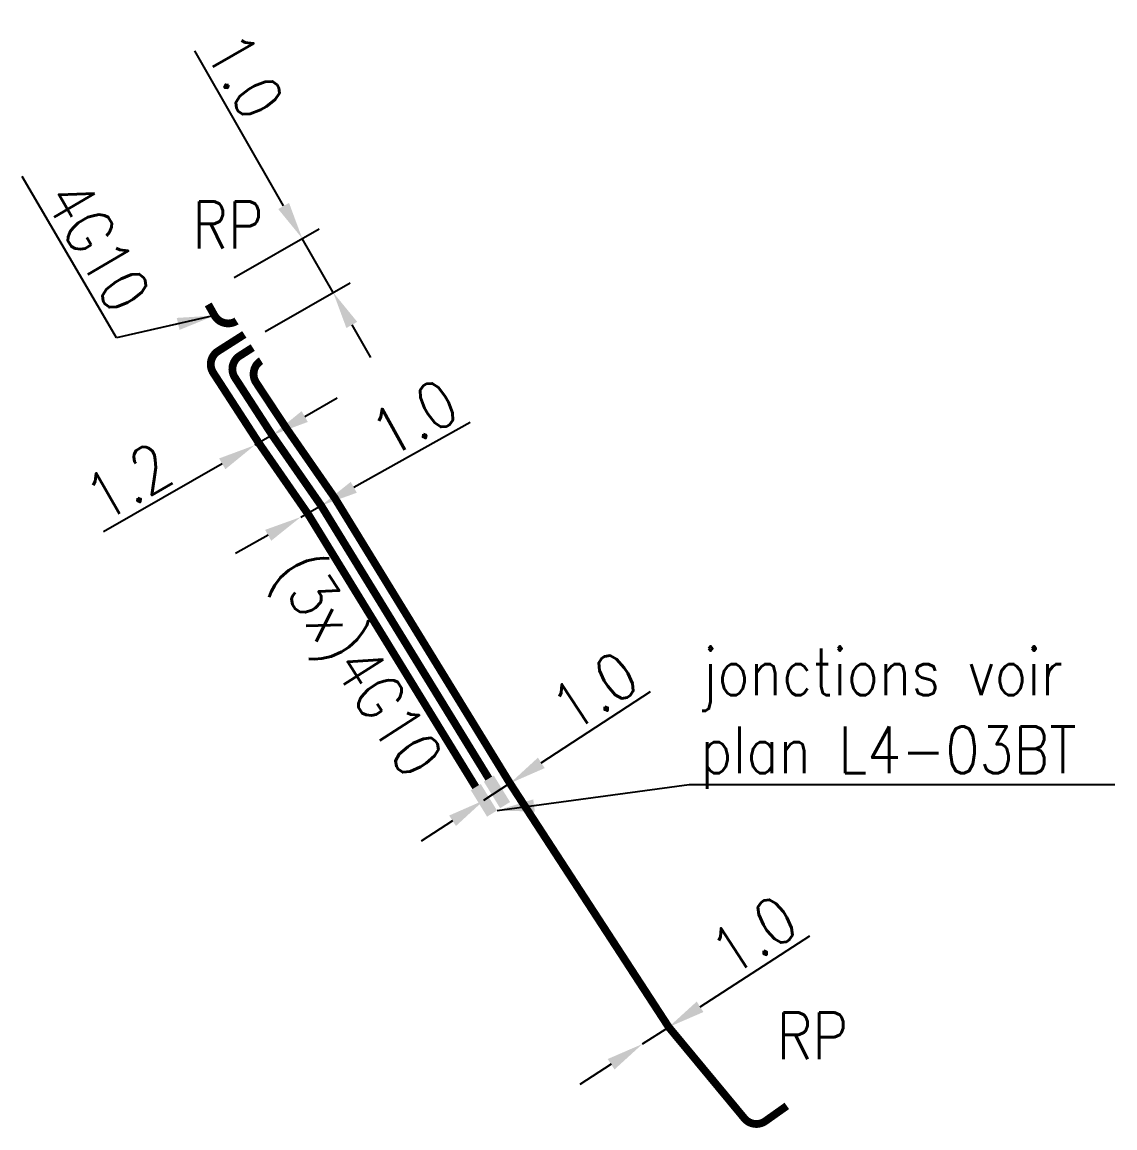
# Model space of a CAD drawing. Header units: millimetres. Extents: x 146114 to 146925, y 142419 to 143000.
# Drawn here: x 146507.46 to 146542.53, y 142682.83 to 142718.32 of the extents above; entities that cross this region are included whole.
import ezdxf
from ezdxf.enums import TextEntityAlignment as Align

# ---------------------------------------------------------------- set-up
doc = ezdxf.new("R2010")
doc.units = ezdxf.units.MM
doc.header["$PDMODE"] = 34
doc.linetypes.add('E_ST_CU', pattern=[2000, 1000, 1000])
doc.layers.get('0').update_dxf_attribs({"linetype": 'CONTINUOUS'})
doc.layers.get('Defpoints').update_dxf_attribs({"linetype": 'CONTINUOUS'})
doc.layers.add('E_100', color=3, linetype='CONTINUOUS')
doc.layers.add('E_300', color=7, linetype='CONTINUOUS')
doc.styles.get("Standard").update_dxf_attribs({"font": 'romans.shx', "width": 0.85})
doc.dimstyles.get("Standard").update_dxf_attribs({"dimtxt": 1.5, "dimasz": 1.2, "dimexe": 0.625, "dimexo": 0.625, "dimgap": 0.25, "dimtad": 1, "dimdec": 1, "dimzin": 0, "dimdsep": 46, "dimtxsty": 'Standard', "dimcen": -0.5, "dimadec": 0, "dimazin": 0, "dimtfac": 1, "dimtdec": 1, "dimtmove": 0, "dimatfit": 3, "dimfxl": 1, "dimtolj": 1, "dimtzin": 0, "dimarcsym": 0})

# ---------------------------------------------------------------- blocks, each defined once
blk = doc.blocks.new('*D72')
at = {"layer": 'Defpoints', "color": 0, "linetype": 'Continuous', "transparency": 16777216}
for p in [(146513.72, 142709.812), (146517.443, 142709.64), (146514.715, 142708.077)]:
    blk.add_point(p, dxfattribs=at)
at = {"layer": 'E_100', "color": 0, "linetype": 'Continuous', "lineweight": -2, "transparency": 16777216}
for p, q in [((146515.851, 142712.417), (146512.998, 142717.395)), ((146514.262, 142710.123), (146516.99, 142711.686)), ((146517.443, 142709.64), (146516.448, 142711.376)), ((146515.257, 142708.388), (146517.985, 142709.951)), ((146518.039, 142708.599), (146518.636, 142707.558))]:
    blk.add_line(p, q, dxfattribs=at)
at = {"layer": 'E_100', "color": 0, "linetype": 'Continuous', "transparency": 16777216}
for points in [[(146516.025, 142712.516), (146515.678, 142712.317), (146516.448, 142711.376)], [(146518.213, 142708.699), (146517.866, 142708.5), (146517.443, 142709.64)]]:
    blk.add_solid(points, dxfattribs=at)
at = {"layer": 'E_100', "color": 0, "linetype": 'Continuous', "transparency": 16777216, "insert": (146514.609, 142716.596), "char_height": 1.5, "attachment_point": 5, "rotation": 299.8204}
blk.add_mtext('\\A1;1.0', dxfattribs=at)
blk = doc.blocks.new('*D73')
at = {"layer": 'Defpoints', "color": 0, "linetype": 'Continuous', "transparency": 16777216}
for p in [(146515.486, 142705.061), (146514.922, 142704.738), (146514.922, 142704.738)]:
    blk.add_point(p, dxfattribs=at)
at = {"layer": 'E_100', "color": 0, "linetype": 'Continuous', "lineweight": -2, "transparency": 16777216}
for p, q in [((146516.527, 142705.658), (146517.568, 142706.255)), ((146515.486, 142705.061), (146514.922, 142704.738)), ((146513.881, 142704.141), (146510.073, 142701.959))]:
    blk.add_line(p, q, dxfattribs=at)
at = {"layer": 'E_100', "color": 0, "linetype": 'Continuous', "transparency": 16777216}
for points in [[(146516.428, 142705.832), (146516.627, 142705.485), (146515.486, 142705.061)], [(146513.782, 142704.315), (146513.981, 142703.968), (146514.922, 142704.738)]]:
    blk.add_solid(points, dxfattribs=at)
at = {"layer": 'E_100', "color": 0, "linetype": 'Continuous', "transparency": 16777216, "insert": (146510.873, 142703.569), "char_height": 1.5, "attachment_point": 5, "rotation": 29.8204}
blk.add_mtext('\\A1;1.2', dxfattribs=at)
blk = doc.blocks.new('*D74')
at = {"layer": 'Defpoints', "color": 0, "linetype": 'Continuous', "transparency": 16777216}
for p in [(146517.056, 142702.801), (146516.402, 142702.434), (146516.402, 142702.434)]:
    blk.add_point(p, dxfattribs=at)
at = {"layer": 'E_100', "color": 0, "linetype": 'Continuous', "lineweight": -2, "transparency": 16777216}
for p, q in [((146518.103, 142703.388), (146521.836, 142705.48)), ((146516.402, 142702.434), (146517.056, 142702.801)), ((146515.355, 142701.848), (146514.308, 142701.261))]:
    blk.add_line(p, q, dxfattribs=at)
at = {"layer": 'E_100', "color": 0, "linetype": 'Continuous', "transparency": 16777216}
for points in [[(146518.005, 142703.562), (146518.2, 142703.213), (146517.056, 142702.801)], [(146515.257, 142702.022), (146515.453, 142701.673), (146516.402, 142702.434)]]:
    blk.add_solid(points, dxfattribs=at)
at = {"layer": 'E_100', "color": 0, "linetype": 'Continuous', "transparency": 16777216, "insert": (146520.044, 142705.622), "char_height": 1.5, "attachment_point": 5, "rotation": 29.27}
blk.add_mtext('\\A1;1.0', dxfattribs=at)
blk = doc.blocks.new('*D75')
at = {"layer": 'Defpoints', "color": 0, "linetype": 'Continuous', "transparency": 16777216}
for p in [(146528.212, 142686.065), (146527.371, 142685.523), (146527.371, 142685.523)]:
    blk.add_point(p, dxfattribs=at)
at = {"layer": 'E_100', "color": 0, "linetype": 'Continuous', "lineweight": -2, "transparency": 16777216}
for p, q in [((146529.22, 142686.716), (146532.739, 142688.989)), ((146527.371, 142685.523), (146528.212, 142686.065)), ((146526.363, 142684.872), (146525.355, 142684.221))]:
    blk.add_line(p, q, dxfattribs=at)
at = {"layer": 'E_100', "color": 0, "linetype": 'Continuous', "transparency": 16777216}
for points in [[(146529.111, 142686.884), (146529.328, 142686.548), (146528.212, 142686.065)], [(146526.255, 142685.04), (146526.472, 142684.704), (146527.371, 142685.523)]]:
    blk.add_solid(points, dxfattribs=at)
at = {"layer": 'E_100', "color": 0, "linetype": 'Continuous', "transparency": 16777216, "insert": (146530.941, 142689.018), "char_height": 1.5, "attachment_point": 5, "rotation": 32.8521}
blk.add_mtext('\\A1;1.0', dxfattribs=at)
blk = doc.blocks.new('*D76')
at = {"layer": 'Defpoints', "color": 0, "linetype": 'Continuous', "transparency": 16777216}
for p in [(146523.117, 142693.888), (146522.28, 142693.342), (146522.28, 142693.342)]:
    blk.add_point(p, dxfattribs=at)
at = {"layer": 'E_100', "color": 0, "linetype": 'Continuous', "lineweight": -2, "transparency": 16777216}
for p, q in [((146524.122, 142694.544), (146527.631, 142696.832)), ((146522.28, 142693.342), (146523.117, 142693.888)), ((146521.274, 142692.686), (146520.269, 142692.031))]:
    blk.add_line(p, q, dxfattribs=at)
at = {"layer": 'E_100', "color": 0, "linetype": 'Continuous', "transparency": 16777216}
for points in [[(146524.013, 142694.711), (146524.232, 142694.376), (146523.117, 142693.888)], [(146521.165, 142692.854), (146521.384, 142692.519), (146522.28, 142693.342)]]:
    blk.add_solid(points, dxfattribs=at)
at = {"layer": 'E_100', "color": 0, "linetype": 'Continuous', "transparency": 16777216, "insert": (146525.833, 142696.853), "char_height": 1.5, "attachment_point": 5, "rotation": 33.1112}
blk.add_mtext('\\A1;1.0', dxfattribs=at)
blk = doc.blocks.new('E_300_02')
at = {"color": 0, "linetype": 'Continuous'}
blk.add_solid([(-1, 0.75), (-1, 0), (1, 0.75), (1, 0)], dxfattribs=at)
at = {"color": 0, "linetype": 'Continuous', "width": 0.75, "flags": 3}
for tag, p in [('DEF_LEG', (0, -4.25)), ('DEF_COUP', (0, -6.75)), ('DEF_TYPE', (0, -9.25))]:
    blk.add_attdef(tag, text='', height=1.2, dxfattribs=at).set_placement(p, align=Align.MIDDLE)

msp = doc.modelspace()

# ---------------------------------------------------------------- linework, layer by layer
at = {"layer": 'E_100', "linetype": 'E_ST_CU', "const_width": 0.25, "flags": 128}
for points in [[(146514.322, 142708.716), (146514.338, 142708.726, -0.427982), (146513.635, 142708.899), (146513.431, 142709.257)], [(146522.018, 142693.768), (146516.646, 142702.513), (146515.056, 142704.807), (146513.593, 142707.062, -0.416839), (146513.744, 142707.756), (146514.59, 142708.294)], [(146522.437, 142694.041), (146517.056, 142702.801), (146515.486, 142705.061), (146514.287, 142706.91, -0.416845), (146514.438, 142707.604), (146514.859, 142707.872)], [(146532.004, 142683.535), (146531.315, 142683.047, -0.39206), (146530.641, 142683.136), (146528.212, 142686.065), (146523.117, 142693.888), (146517.492, 142703.045), (146515.92, 142705.31), (146514.97, 142706.747, -0.419265), (146515.119, 142707.445), (146515.127, 142707.45)]]:
    msp.add_lwpolyline(points, format="xyb", dxfattribs=at)

# ---------------------------------------------------------------- block references
at = {"layer": 'E_300', "xscale": 0.4999999999999998, "yscale": 0.4999999999999998, "zscale": 0.4999999999999998, "rotation": 301.5607271326846}
for p in [(146522.539, 142693.517), (146522.12, 142693.244)]:
    msp.add_blockref('E_300_02', p, dxfattribs=at)

# ---------------------------------------------------------------- texts
at = {"layer": 'E_100', "linetype": 'Continuous', "width": 0.85}
for p in [(146512.917, 142711.057), (146531.68, 142685.031)]:
    msp.add_text('RP', height=1.5, dxfattribs=at).set_placement(p)
msp.add_text('(3x)4G10', height=1.5, rotation=302.7114, dxfattribs=at).set_placement((146515.483, 142700.641))
at = {"layer": 'E_100', "linetype": 'Continuous', "insert": (146510.365, 142708.848), "char_height": 1.5, "attachment_point": 9, "rotation": 300.3516}
msp.add_mtext('\\A1;4G10', dxfattribs=at)
at = {"layer": 'E_300', "linetype": 'Continuous', "insert": (146529.228, 142698.213), "char_height": 1.5, "attachment_point": 1}
msp.add_mtext('\\A1;jonctions voir\\Pplan L4-03BT', dxfattribs=at)

# ---------------------------------------------------------------- dimensions: what is measured, and where the dimension line sits
at = {"layer": 'E_100', "linetype": 'Continuous'}
for base, p1, p2, angle, text, picture, middle in [((146517.443, 142709.64), (146513.72, 142709.812), (146514.715, 142708.077), 119.8204, '1.0', '*D72', (146513.741, 142716.098)), ((146516.402, 142702.434), (146517.056, 142702.801), (146516.402, 142702.434), 29.27, '1.0', '*D74', (146520.533, 142704.75)), ((146514.922, 142704.738), (146515.486, 142705.061), (146514.922, 142704.738), 29.8204, '1.2', '*D73', (146511.37, 142702.702))]:
    dim = msp.add_linear_dim(base=base, p1=p1, p2=p2, angle=angle, text=text, dimstyle='Standard', dxfattribs=at)
    dim.commit()
    dim.dimension.update_dxf_attribs({"geometry": picture, "text_midpoint": middle, "dimtype": 160})
for base, p1, p2, angle, picture, middle in [((146522.28, 142693.342), (146523.117, 142693.888), (146522.28, 142693.342), 33.1112, '*D76', (146526.379, 142696.016)), ((146527.371, 142685.523), (146528.212, 142686.065), (146527.371, 142685.523), 32.8521, '*D75', (146531.483, 142688.178))]:
    dim = msp.add_linear_dim(base=base, p1=p1, p2=p2, angle=angle, dimstyle='Standard', dxfattribs=at)
    dim.commit()
    dim.dimension.update_dxf_attribs({"geometry": picture, "text_midpoint": middle, "dimtype": 160})

# ---------------------------------------------------------------- leaders
at = {"layer": 'E_100', "linetype": 'Continuous', "annotation_type": 0, "has_hookline": 1, "hookline_direction": 1, "text_width": 4.554, "horizontal_direction": (0.505305, -0.862941, 0)}
msp.add_leader([(146513.635, 142708.899), (146510.49, 142708.181), (146509.884, 142709.216)], dimstyle='Standard', override={"dimgap": 0.25, "dimtad": 1}, dxfattribs=at)
at = {"layer": 'E_300', "linetype": 'Continuous', "annotation_type": 0, "has_hookline": 1, "hookline_direction": 0, "text_width": 13.418}
msp.add_leader([(146522.701, 142693.014), (146528.867, 142693.855)], dimstyle='Standard', override={"dimgap": 0.25, "dimtad": 1}, dxfattribs=at)

doc.saveas('drawing.dxf')
